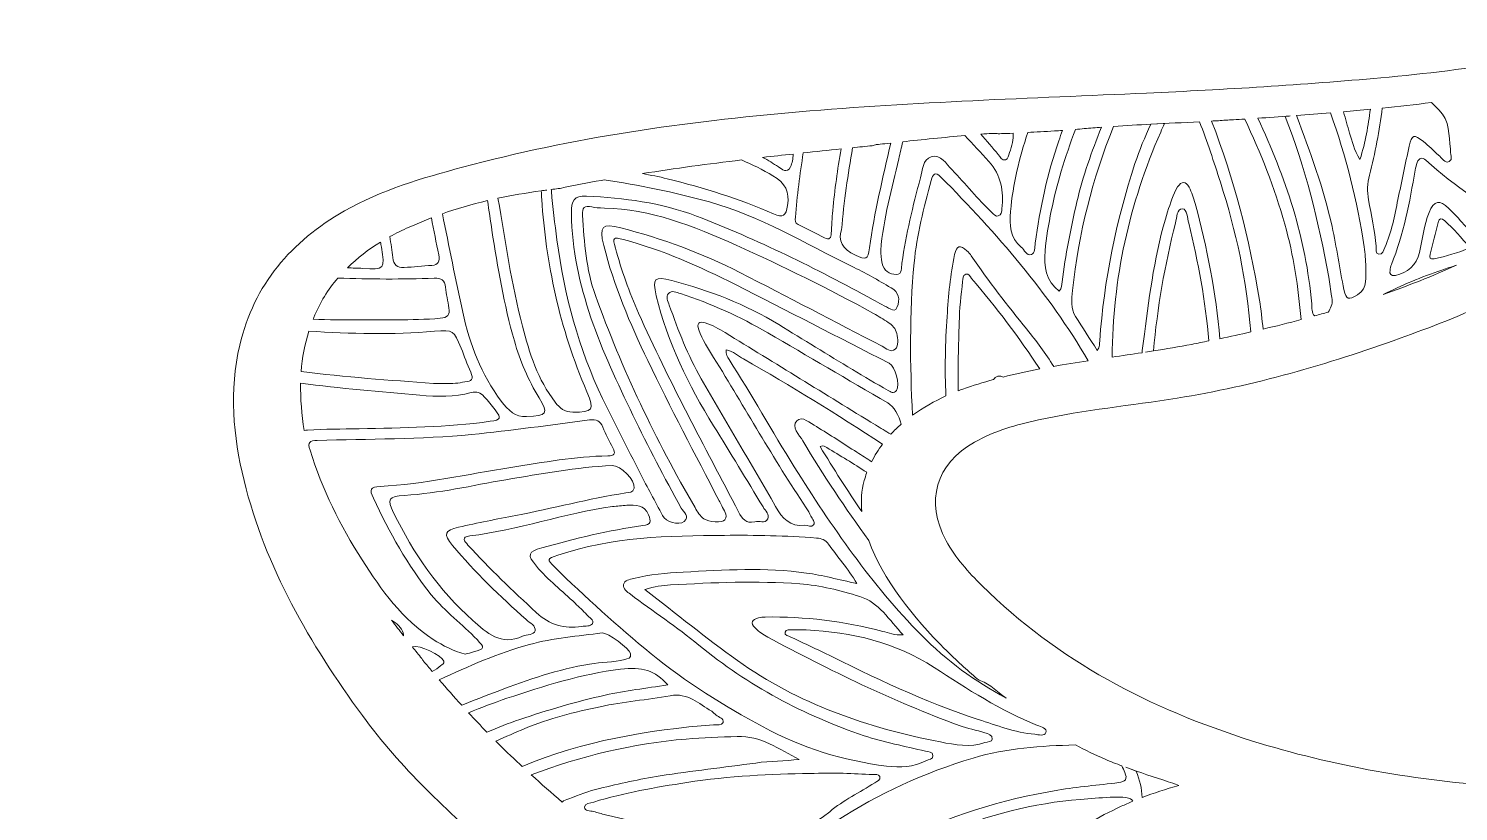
# Model space of a CAD drawing. Extents: x 86 to 1914, y -1775 to -226.
# Drawn here: x 86 to 807, y -621 to -226 of the extents above; entities that cross this region are included whole.
import ezdxf

# ---------------------------------------------------------------- set-up
doc = ezdxf.new("R2010")
doc.units = 0
doc.header["$MEASUREMENT"] = 0
doc.layers.add('Layer 1', color=7, linetype='Continuous')

# ---------------------------------------------------------------- blocks, each defined once
blk = doc.blocks.new('block 3')
at = {"layer": 'Layer 1', "lineweight": 0}
for points, knots in [([(1909.17, -702.32), (1893.53, -708.4), (1878.2, -715.47), (1862.07, -720.2), (1823.68, -731.4), (1784.54, -739.2), (1744.98, -744.84), (1694.01, -752.11), (1642.77, -754.79), (1591.31, -753.43), (1567.38, -752.78), (1543.5, -751.06), (1519.7, -748.57), (1518.95, -748.5), (1518.23, -748.27), (1516.47, -747.89), (1521.31, -745.56), (1525.28, -743.84), (1529.07, -741.79), (1559.4, -725.46), (1587.96, -706.29), (1616.7, -687.4), (1637.98, -673.37), (1658.69, -658.5), (1678.04, -641.89), (1702.57, -620.8), (1726.08, -598.68), (1745.34, -572.43), (1771.85, -536.26), (1794.13, -497.98), (1805.01, -453.96), (1810.58, -431.4), (1812.48, -408.61), (1807.15, -385.71), (1799.99, -355.07), (1781.2, -333.42), (1754.39, -318.07), (1735.77, -307.39), (1715.33, -301.57), (1694.83, -296.02), (1639.25, -281.02), (1582.52, -273.01), (1525.26, -268.1), (1466.95, -263.11), (1408.48, -261.26), (1350.06, -258.65), (1310.62, -256.91), (1271.23, -254.46), (1231.92, -250.93), (1187.04, -246.9), (1142.64, -240.01), (1098.76, -229.77), (1097.38, -229.46), (1095.97, -229.28), (1094.55, -229.02), (1078.62, -226.14), (1069.68, -233.52), (1069.82, -249.66), (1069.91, -262.09), (1074.97, -273.1), (1080.67, -283.74), (1093.27, -307.24), (1112.11, -324.9), (1133.84, -339.73), (1161.19, -358.37), (1191.36, -371.14), (1222.31, -382.25), (1258.9, -395.4), (1296.14, -406.22), (1334.58, -412.44), (1357.87, -416.21), (1381.45, -418.28), (1404.53, -423.39), (1415.7, -425.87), (1426.68, -428.9), (1436.75, -434.56), (1456.38, -445.58), (1461.8, -464.49), (1451.07, -484.35), (1446.41, -492.94), (1439.97, -500.12), (1433.06, -506.94), (1394.64, -544.94), (1348.21, -569.06), (1297.15, -585.1), (1255.81, -598.08), (1213.48, -605.3), (1170.25, -608.18), (1144.02, -609.94), (1117.76, -611.25), (1091.51, -612.79), (1070.66, -614), (1049.77, -614.35), (1028.92, -615.67), (1019.27, -616.27), (1009.63, -616.49), (1000, -616.47), (990.37, -616.49), (980.73, -616.27), (971.08, -615.67), (950.23, -614.35), (929.34, -614), (908.49, -612.79), (882.24, -611.25), (855.98, -609.94), (829.75, -608.18), (786.52, -605.3), (744.19, -598.08), (702.85, -585.1), (651.79, -569.06), (605.36, -544.94), (566.94, -506.94), (560.03, -500.12), (553.59, -492.94), (548.93, -484.35), (538.2, -464.49), (543.62, -445.58), (563.25, -434.56), (573.32, -428.9), (584.3, -425.87), (595.47, -423.39), (618.55, -418.28), (642.13, -416.21), (665.42, -412.44), (703.86, -406.22), (741.1, -395.4), (777.69, -382.25), (808.64, -371.14), (838.81, -358.37), (866.15, -339.73), (887.89, -324.9), (906.73, -307.24), (919.33, -283.74), (925.03, -273.1), (930.09, -262.09), (930.18, -249.66), (930.32, -233.52), (921.38, -226.14), (905.45, -229.02), (904.03, -229.28), (902.62, -229.46), (901.24, -229.77), (857.36, -240.01), (812.96, -246.9), (768.08, -250.93), (728.77, -254.46), (689.38, -256.91), (649.94, -258.65), (591.52, -261.26), (533.05, -263.11), (474.74, -268.1), (417.48, -273.01), (360.75, -281.02), (305.17, -296.02), (284.67, -301.57), (264.23, -307.39), (245.61, -318.07), (218.8, -333.42), (200.01, -355.07), (192.85, -385.71), (187.52, -408.61), (189.42, -431.4), (194.99, -453.96), (205.87, -497.98), (228.15, -536.26), (254.66, -572.43), (273.92, -598.68), (297.43, -620.8), (321.96, -641.89), (341.31, -658.5), (362.02, -673.37), (383.3, -687.4), (412.04, -706.29), (440.6, -725.46), (470.93, -741.79), (474.72, -743.84), (478.69, -745.56), (483.53, -747.89), (481.77, -748.27), (481.05, -748.5), (480.3, -748.57), (456.5, -751.06), (432.62, -752.78), (408.69, -753.43), (357.23, -754.79), (305.99, -752.11), (255.02, -744.84), (215.46, -739.2), (176.32, -731.4), (137.93, -720.2), (121.79, -715.47), (106.47, -708.4), (90.83, -702.32), (87.69, -701.09), (86.4, -701.07), (86.48, -705.08), (86.69, -719.22), (87.8, -733.29), (91.12, -747.05), (99.71, -782.62), (115.58, -814.95), (136.23, -844.92), (168.79, -892.16), (210.55, -928.09), (264.67, -948.87), (273.9, -952.41), (282.4, -953.96), (291.34, -948.92), (292.97, -948.02), (294.91, -947.66), (296.69, -947), (374.62, -918.81), (451.55, -888.04), (528.24, -856.69), (532.23, -855.06), (533.25, -856.2), (534.44, -859.68), (539.3, -873.81), (542.84, -888.26), (545.3, -902.96), (551.58, -940.29), (550.69, -978.12), (552.97, -1015.72), (553.99, -1032.31), (554.86, -1048.99), (554.24, -1065.56), (553.75, -1078.11), (558.83, -1087.41), (565.88, -1096.91), (582.42, -1119.16), (599.1, -1141.37), (614.38, -1164.49), (643.83, -1209.07), (661.58, -1258.64), (673.71, -1310.35), (687.05, -1367.25), (691.77, -1425.16), (693.42, -1483.42), (694.18, -1510.5), (693.29, -1537.61), (694.51, -1564.72), (696.46, -1608.03), (712.64, -1644.19), (746.14, -1672.33), (776.75, -1698), (809.08, -1721.5), (840.23, -1746.5), (867.46, -1768.37), (898.86, -1775.17), (933.26, -1769.89), (950.95, -1767.19), (968.61, -1764.18), (986.51, -1762.87), (991.03, -1762.55), (995.52, -1762.4), (1000, -1762.4), (1004.48, -1762.4), (1008.97, -1762.55), (1013.49, -1762.87), (1031.39, -1764.18), (1049.05, -1767.19), (1066.74, -1769.89), (1101.14, -1775.17), (1132.54, -1768.37), (1159.77, -1746.5), (1190.92, -1721.5), (1223.25, -1698), (1253.86, -1672.33), (1287.36, -1644.19), (1303.53, -1608.03), (1305.49, -1564.72), (1306.71, -1537.61), (1305.82, -1510.5), (1306.58, -1483.42), (1308.23, -1425.16), (1312.95, -1367.25), (1326.29, -1310.35), (1338.42, -1258.64), (1356.17, -1209.07), (1385.62, -1164.49), (1400.9, -1141.37), (1417.58, -1119.16), (1434.12, -1096.91), (1441.17, -1087.41), (1446.25, -1078.11), (1445.76, -1065.56), (1445.14, -1048.99), (1446.01, -1032.31), (1447.03, -1015.72), (1449.31, -978.12), (1448.42, -940.29), (1454.7, -902.96), (1457.16, -888.26), (1460.7, -873.81), (1465.56, -859.68), (1466.75, -856.2), (1467.77, -855.06), (1471.76, -856.69), (1548.45, -888.04), (1625.38, -918.81), (1703.31, -947), (1705.09, -947.66), (1707.03, -948.02), (1708.66, -948.92), (1717.6, -953.96), (1726.1, -952.41), (1735.33, -948.87), (1789.45, -928.09), (1831.21, -892.16), (1863.77, -844.92), (1884.42, -814.95), (1900.29, -782.62), (1908.88, -747.05), (1912.2, -733.29), (1913.31, -719.22), (1913.52, -705.08), (1913.6, -701.07), (1912.31, -701.09), (1909.17, -702.32)], [0, 0, 0, 0, 1, 1, 1, 2, 2, 2, 3, 3, 3, 4, 4, 4, 5, 5, 5, 6, 6, 6, 7, 7, 7, 8, 8, 8, 9, 9, 9, 10, 10, 10, 11, 11, 11, 12, 12, 12, 13, 13, 13, 14, 14, 14, 15, 15, 15, 16, 16, 16, 17, 17, 17, 18, 18, 18, 19, 19, 19, 20, 20, 20, 21, 21, 21, 22, 22, 22, 23, 23, 23, 24, 24, 24, 25, 25, 25, 26, 26, 26, 27, 27, 27, 28, 28, 28, 29, 29, 29, 30, 30, 30, 31, 31, 31, 32, 32, 32, 33, 33, 33, 34, 34, 34, 35, 35, 35, 36, 36, 36, 37, 37, 37, 38, 38, 38, 39, 39, 39, 40, 40, 40, 41, 41, 41, 42, 42, 42, 43, 43, 43, 44, 44, 44, 45, 45, 45, 46, 46, 46, 47, 47, 47, 48, 48, 48, 49, 49, 49, 50, 50, 50, 51, 51, 51, 52, 52, 52, 53, 53, 53, 54, 54, 54, 55, 55, 55, 56, 56, 56, 57, 57, 57, 58, 58, 58, 59, 59, 59, 60, 60, 60, 61, 61, 61, 62, 62, 62, 63, 63, 63, 64, 64, 64, 65, 65, 65, 66, 66, 66, 67, 67, 67, 68, 68, 68, 69, 69, 69, 70, 70, 70, 71, 71, 71, 72, 72, 72, 73, 73, 73, 74, 74, 74, 75, 75, 75, 76, 76, 76, 77, 77, 77, 78, 78, 78, 79, 79, 79, 80, 80, 80, 81, 81, 81, 82, 82, 82, 83, 83, 83, 84, 84, 84, 85, 85, 85, 86, 86, 86, 87, 87, 87, 88, 88, 88, 89, 89, 89, 90, 90, 90, 91, 91, 91, 92, 92, 92, 93, 93, 93, 94, 94, 94, 95, 95, 95, 96, 96, 96, 97, 97, 97, 98, 98, 98, 99, 99, 99, 100, 100, 100, 101, 101, 101, 102, 102, 102, 103, 103, 103, 104, 104, 104, 105, 105, 105, 106, 106, 106, 106]), ([(768.75, -266.21), (777, -265.36), (785.25, -264.43), (793.49, -263.4), (794.74, -264.6), (795.99, -265.81), (797.24, -267.03), (802.93, -272.59), (802.22, -279.95), (803.04, -286.81), (802.93, -289.09), (804.49, -292.14), (802.41, -293.19), (800.34, -294.21), (798.72, -291.25), (797.08, -289.87), (794.46, -287.71), (792.14, -285.21), (789.51, -283.09), (784.71, -279.23), (783.69, -279.48), (782.33, -285.36), (780.25, -294.28), (778.51, -303.29), (776.62, -312.26), (774.92, -320.46), (773.52, -328.75), (770.01, -336.43), (769.37, -337.85), (768.77, -340.06), (767.07, -339.88), (764.95, -339.64), (765.73, -337.29), (765.6, -335.83), (765, -327.95), (763.19, -320.26), (761.81, -312.48), (761.07, -308.26), (761.16, -304.1), (762.24, -300.04), (765.27, -288.91), (767.16, -277.58), (768.75, -266.21)], [0, 0, 0, 0, 1, 1, 1, 2, 2, 2, 3, 3, 3, 4, 4, 4, 5, 5, 5, 6, 6, 6, 7, 7, 7, 8, 8, 8, 9, 9, 9, 10, 10, 10, 11, 11, 11, 12, 12, 12, 13, 13, 13, 14, 14, 14, 14]), ([(652.1, -274.33), (660.26, -273.92), (668.43, -273.54), (676.59, -273.1), (680.51, -283.09), (683.86, -293.32), (687.13, -303.56), (695, -328.26), (700.54, -353.33), (702.41, -379.08), (697.23, -380.26), (692.04, -381.38), (686.86, -382.45), (684.99, -359.41), (680.45, -336.72), (674.4, -314.28), (673.66, -311.5), (672.69, -308.71), (671.39, -306.15), (669.79, -303.04), (667.42, -303), (665.57, -305.95), (663.18, -309.82), (661.91, -314.19), (660.55, -318.48), (654.22, -338.57), (651.52, -359.31), (648.82, -380.11), (648.4, -383.25), (648.02, -386.38), (647.64, -389.52), (642.61, -390.28), (637.57, -391.03), (632.53, -391.77), (632.7, -372.01), (634.85, -352.7), (638.95, -333.79), (643.05, -314.89), (649.09, -296.4), (657.05, -278.32), (657.68, -276.89), (658.32, -275.44), (658.95, -274.01), (658.95, -274.01), (652.1, -274.33), (652.1, -274.33), (649.03, -280.79), (646.33, -287.39), (644.08, -294.21), (634.49, -323.23), (628.49, -353.04), (626.3, -383.57), (626.21, -384.99), (626.53, -386.51), (625.03, -388.34), (621.2, -382.36), (617.54, -376.88), (614.11, -371.26), (611.63, -367.18), (612.05, -362.61), (612.57, -358.08), (615.82, -329.45), (622.47, -301.84), (633.33, -275.42), (639.59, -275), (645.84, -274.66), (652.1, -274.33)], [0, 0, 0, 0, 1, 1, 1, 2, 2, 2, 3, 3, 3, 4, 4, 4, 5, 5, 5, 6, 6, 6, 7, 7, 7, 8, 8, 8, 9, 9, 9, 10, 10, 10, 11, 11, 11, 12, 12, 12, 13, 13, 13, 14, 14, 14, 15, 15, 15, 16, 16, 16, 17, 17, 17, 18, 18, 18, 19, 19, 19, 20, 20, 20, 21, 21, 21, 22, 22, 22, 22]), ([(686.11, -272.56), (688.63, -272.39), (691.15, -272.25), (693.67, -272.1), (695.58, -271.98), (697.48, -271.87), (699.38, -271.74), (707.49, -288.77), (714.38, -306.37), (719.62, -324.77), (724.1, -340.53), (726.31, -356.59), (727.87, -372.8), (721.49, -374.51), (715.07, -376.12), (708.63, -377.63), (708.16, -372.68), (707.62, -367.84), (706.84, -363.03), (701.69, -332.12), (694.02, -301.89), (682.67, -272.76), (683.81, -272.68), (684.97, -272.63), (686.11, -272.56)], [0, 0, 0, 0, 1, 1, 1, 2, 2, 2, 3, 3, 3, 4, 4, 4, 5, 5, 5, 6, 6, 6, 7, 7, 7, 8, 8, 8, 8]), ([(722.36, -270.18), (721.52, -270.25), (720.69, -270.31), (719.85, -270.38), (729.92, -296.33), (736.72, -323.56), (741.74, -351.45), (742.32, -354.62), (742.7, -357.83), (743.19, -361.02), (743.28, -361.65), (743.42, -362.29), (743.48, -362.92), (743.66, -364.94), (742.77, -367.29), (741.39, -369.03), (739.16, -369.69), (736.93, -370.32), (734.69, -370.94), (732.98, -369.65), (733.33, -366.82), (733.16, -364.92), (730.3, -331.76), (719.98, -300.93), (705.98, -271.32), (711.44, -270.96), (716.9, -270.58), (722.36, -270.18)], [0, 0, 0, 0, 1, 1, 1, 2, 2, 2, 3, 3, 3, 4, 4, 4, 5, 5, 5, 6, 6, 6, 7, 7, 7, 8, 8, 8, 9, 9, 9, 9]), ([(742.59, -268.64), (750.48, -290.33), (756.06, -312.9), (759.67, -336.22), (760.2, -339.55), (760.25, -342.96), (760.49, -345.97), (760.05, -351.3), (761.9, -356.81), (756.24, -360.29), (751.71, -363.1), (750.46, -362.92), (749.41, -357.72), (747.23, -347.15), (745.73, -336.43), (743.41, -325.9), (739.16, -306.7), (732.44, -288.29), (725.47, -269.96), (731.19, -269.55), (736.9, -269.11), (742.59, -268.64)], [0, 0, 0, 0, 1, 1, 1, 2, 2, 2, 3, 3, 3, 4, 4, 4, 5, 5, 5, 6, 6, 6, 7, 7, 7, 7]), ([(762.75, -266.81), (761.57, -274.95), (760.41, -283.2), (757.48, -292.1), (754.39, -287.19), (753.52, -282.91), (752.25, -278.79), (751.17, -275.24), (750.3, -271.6), (749.17, -268.06), (753.7, -267.66), (758.22, -267.24), (762.75, -266.81)], [0, 0, 0, 0, 1, 1, 1, 2, 2, 2, 3, 3, 3, 4, 4, 4, 4]), ([(527.03, -283.18), (536.22, -282.2), (548.5, -280.93), (558.27, -280.04), (562.37, -284.34), (566.41, -288.69), (570.4, -293.14), (576.69, -300.12), (577.9, -308.18), (577.02, -316.98), (576.87, -318.36), (576.91, -320.13), (575.2, -320.6), (573.79, -321), (572.9, -319.68), (571.99, -318.83), (564.76, -312.14), (558.72, -304.3), (551.85, -297.31), (548.91, -294.31), (546.21, -289.35), (541.39, -290.76), (536.95, -292.07), (537.02, -297.51), (535.95, -301.42), (532.12, -315.58), (528.7, -329.82), (526.59, -344.36), (526.28, -346.46), (526.99, -350.14), (523.66, -350.1), (520.41, -350.07), (517.42, -348.16), (516.66, -344.47), (516.17, -342.13), (516.11, -339.7), (515.93, -337.97), (517.27, -321.76), (521.46, -306.84), (525.03, -291.81), (525.72, -288.95), (526.39, -286.06), (527.03, -283.18)], [0, 0, 0, 0, 1, 1, 1, 2, 2, 2, 3, 3, 3, 4, 4, 4, 5, 5, 5, 6, 6, 6, 7, 7, 7, 8, 8, 8, 9, 9, 9, 10, 10, 10, 11, 11, 11, 12, 12, 12, 13, 13, 13, 14, 14, 14, 14]), ([(574.35, -279.07), (574.75, -279.17), (577.8, -279.1), (582.76, -278.87), (582.82, -281.95), (582.22, -285.18), (580.82, -288.62), (580.3, -289.93), (580.35, -291.9), (578.83, -292.28), (577, -292.75), (576.13, -290.83), (575.17, -289.64), (572.32, -286.12), (569.36, -282.69), (566.32, -279.36), (570.69, -279.03), (573.73, -278.88), (574.35, -279.07)], [0, 0, 0, 0, 1, 1, 1, 2, 2, 2, 3, 3, 3, 4, 4, 4, 5, 5, 5, 6, 6, 6, 6]), ([(603.58, -277.76), (604.9, -277.67), (606.23, -277.56), (607.53, -277.47), (606.91, -279.17), (606.28, -280.9), (605.68, -282.64), (599.97, -299.48), (596.07, -316.72), (593.79, -334.35), (593.53, -336.36), (593.7, -339.35), (591.88, -339.97), (589.51, -340.78), (588.4, -337.68), (586.75, -336.31), (580.97, -331.46), (580.79, -325.19), (581.39, -318.27), (582.55, -304.47), (585.77, -291.32), (590.11, -278.5), (594.06, -278.3), (598.59, -278.05), (603.58, -277.76)], [0, 0, 0, 0, 1, 1, 1, 2, 2, 2, 3, 3, 3, 4, 4, 4, 5, 5, 5, 6, 6, 6, 7, 7, 7, 8, 8, 8, 8]), ([(618.52, -276.56), (621.42, -276.31), (624.3, -276.09), (627.2, -275.87), (622.24, -288.08), (617.88, -300.51), (614.8, -313.46), (611.61, -326.81), (609.13, -340.24), (607.31, -353.82), (607.11, -355.38), (607.37, -357.08), (605.94, -358.52), (598.99, -353.31), (598.07, -346.01), (598.79, -338.23), (600.08, -324.54), (603.05, -311.18), (606.95, -298.03), (609.05, -290.91), (611.47, -283.89), (614.04, -276.94), (615.54, -276.82), (617.03, -276.71), (618.52, -276.56)], [0, 0, 0, 0, 1, 1, 1, 2, 2, 2, 3, 3, 3, 4, 4, 4, 5, 5, 5, 6, 6, 6, 7, 7, 7, 8, 8, 8, 8]), ([(472.94, -321.22), (473.69, -310.34), (475.26, -299.57), (476.84, -288.78), (483.19, -288.11), (489.55, -287.44), (495.9, -286.79), (494.21, -297.09), (492.71, -307.42), (491.71, -317.83), (491.33, -321.67), (491.26, -325.55), (491.02, -329.4), (490.89, -331.59), (490.04, -332.88), (487.65, -331.68), (483.19, -329.45), (478.74, -327.15), (474.27, -324.94), (472.56, -324.1), (472.74, -322.67), (472.94, -321.22)], [0, 0, 0, 0, 1, 1, 1, 2, 2, 2, 3, 3, 3, 4, 4, 4, 5, 5, 5, 6, 6, 6, 7, 7, 7, 7]), ([(501.7, -286.19), (505.04, -285.85), (508.35, -285.5), (511.69, -285.16), (513.27, -284.8), (513.76, -284.61), (513.76, -284.61), (513.76, -284.61), (516.55, -284.31), (520.95, -283.83), (516.97, -301.37), (512.67, -318.85), (510.24, -336.7), (509.42, -342.78), (508.55, -342.78), (503.24, -340.35), (496.53, -337.32), (494.12, -332.81), (496.17, -327.51), (497.37, -313.24), (499.43, -299.59), (501.7, -286.19)], [0, 0, 0, 0, 1, 1, 1, 2, 2, 2, 3, 3, 3, 4, 4, 4, 5, 5, 5, 6, 6, 6, 7, 7, 7, 7]), ([(445.75, -292.36), (451.13, -294.64), (456.43, -297.27), (461.57, -300.32), (467.81, -304.01), (470.08, -308.46), (468.97, -315.35), (468.16, -320.44), (466.62, -321.6), (461.94, -319.55), (444.62, -311.92), (426.62, -306.35), (408.32, -301.86), (404.15, -300.82), (399.96, -299.97), (395.76, -299.23), (412.38, -296.62), (429.05, -294.37), (445.75, -292.36)], [0, 0, 0, 0, 1, 1, 1, 2, 2, 2, 3, 3, 3, 4, 4, 4, 5, 5, 5, 6, 6, 6, 6]), ([(471.71, -289.36), (471.76, -291.68), (471.37, -293.95), (470.4, -295.84), (468.57, -299.41), (466.18, -297.12), (464.4, -295.89), (461.81, -294.1), (459.14, -292.52), (456.41, -291.07), (461.5, -290.49), (466.6, -289.93), (471.71, -289.36)], [0, 0, 0, 0, 1, 1, 1, 2, 2, 2, 3, 3, 3, 4, 4, 4, 4]), ([(829.87, -333.62), (827.06, -334.18), (824.27, -334.75), (821.46, -335.31), (819.47, -335.64), (818.52, -334.18), (817.44, -333.01), (812.4, -327.58), (807.45, -322.05), (802.28, -316.76), (797.76, -312.16), (794.79, -312.84), (792.32, -318.88), (789.71, -325.35), (788.99, -332.3), (787.45, -339.04), (786.03, -345.24), (781.5, -349.49), (775.34, -350.52), (773.09, -350.88), (772.33, -350.01), (772.65, -347.93), (772.8, -346.97), (772.96, -345.99), (773.3, -345.12), (779.51, -329.78), (782.52, -313.64), (785.31, -297.43), (785.53, -296.18), (785.91, -294.93), (786.32, -293.72), (787.18, -291.18), (788.81, -290.85), (790.69, -292.54), (805.36, -305.7), (822.04, -316.22), (837.49, -328.35), (837.76, -328.56), (838, -328.76), (838.21, -328.96), (835.44, -330.56), (832.67, -332.12), (829.87, -333.62)], [0, 0, 0, 0, 1, 1, 1, 2, 2, 2, 3, 3, 3, 4, 4, 4, 5, 5, 5, 6, 6, 6, 7, 7, 7, 8, 8, 8, 9, 9, 9, 10, 10, 10, 11, 11, 11, 12, 12, 12, 13, 13, 13, 14, 14, 14, 14]), ([(353.35, -306.81), (353.66, -306.77), (353.95, -306.73), (354.26, -306.7), (361.18, -305.17), (368.11, -303.91), (375.05, -302.65), (375.56, -302.56), (376.07, -302.49), (376.58, -302.4), (393.64, -304.99), (411.7, -308.53), (429.59, -313.53), (455.23, -320.68), (477.64, -334.44), (501.21, -345.9), (508.01, -349.2), (514.61, -352.95), (521.14, -356.78), (525.12, -359.12), (525.85, -362.6), (524.09, -366.71), (523.33, -368.53), (522.22, -368.18), (521.03, -367.56), (518.02, -366.04), (515.01, -364.46), (512.05, -362.83), (483.21, -347), (453.76, -332.46), (423.01, -320.64), (405.15, -313.79), (386.47, -311.57), (367.6, -310.56), (361.4, -310.22), (359.93, -312.86), (360.02, -319.28), (360.55, -356.25), (375.45, -388.74), (391.04, -421.07), (398.7, -436.9), (406.84, -452.45), (415.34, -467.83), (416.41, -469.77), (420.02, -472.13), (416.84, -474.56), (413.87, -476.86), (407.71, -474.86), (405.93, -471.57), (402.1, -464.48), (398.33, -457.35), (394.67, -450.17), (388.29, -437.68), (381.78, -425.26), (375.7, -412.62), (363.56, -387.29), (356.45, -360.44), (352.73, -332.66), (351.64, -324.52), (350.61, -316.34), (349.92, -308.17), (349.9, -307.84), (349.89, -307.55), (349.85, -307.24), (351.03, -307.1), (352.17, -306.95), (353.35, -306.81)], [0, 0, 0, 0, 1, 1, 1, 2, 2, 2, 3, 3, 3, 4, 4, 4, 5, 5, 5, 6, 6, 6, 7, 7, 7, 8, 8, 8, 9, 9, 9, 10, 10, 10, 11, 11, 11, 12, 12, 12, 13, 13, 13, 14, 14, 14, 15, 15, 15, 16, 16, 16, 17, 17, 17, 18, 18, 18, 19, 19, 19, 20, 20, 20, 21, 21, 21, 22, 22, 22, 22]), ([(603.14, -396.41), (598.96, -390.01), (594.44, -383.76), (589.54, -377.66), (579.86, -365.61), (570.09, -353.59), (561.59, -340.62), (560.97, -339.7), (560.17, -338.86), (559.34, -338.1), (556, -335), (554.1, -335.49), (553.14, -340.02), (550.98, -350.3), (550.07, -360.75), (549.37, -371.19), (548.48, -384.61), (548.11, -397.97), (548.82, -411.28), (543.02, -413.96), (537.27, -417.19), (531.94, -421.03), (530.67, -395.45), (530.36, -369.83), (532.76, -344.28), (534.08, -330.18), (537.67, -316.38), (541.42, -302.67), (542.26, -299.63), (543.17, -297.8), (546.28, -300.97), (574.35, -329.43), (600.51, -359.28), (620.48, -393.56), (614.67, -394.45), (608.89, -395.4), (603.14, -396.41)], [0, 0, 0, 0, 1, 1, 1, 2, 2, 2, 3, 3, 3, 4, 4, 4, 5, 5, 5, 6, 6, 6, 7, 7, 7, 8, 8, 8, 9, 9, 9, 10, 10, 10, 11, 11, 11, 12, 12, 12, 12]), ([(344.81, -307.91), (344.81, -307.91), (344.81, -307.89), (344.81, -307.89), (345.75, -307.77), (346.71, -307.64), (347.66, -307.53), (346.69, -307.66), (345.75, -307.79), (344.81, -307.91), (344.86, -309.24), (344.94, -310.65), (345.05, -312.23), (347.08, -343.65), (353.98, -377.25), (367.82, -409.28), (371.81, -418.53), (370.83, -419.58), (360.69, -419.46), (356.69, -419.4), (354.07, -417.48), (351.81, -414.51), (343.09, -403.1), (338.81, -389.79), (335.31, -376.16), (329.85, -354.93), (326.66, -333.26), (323, -311.68), (329.83, -310.23), (337.1, -308.98), (344.81, -307.91)], [0, 0, 0, 0, 1, 1, 1, 2, 2, 2, 3, 3, 3, 4, 4, 4, 5, 5, 5, 6, 6, 6, 7, 7, 7, 8, 8, 8, 9, 9, 9, 10, 10, 10, 10]), ([(317.72, -312.86), (318.46, -317.81), (319.17, -322.78), (319.93, -327.73), (322.82, -346.51), (325.99, -365.26), (331.27, -383.57), (334.17, -393.71), (338.23, -403.28), (343.7, -412.31), (348.56, -420.34), (347.8, -421.38), (337.38, -421.61), (331.83, -422.34), (328.11, -418.51), (324.67, -413.93), (314.58, -400.51), (308.71, -385.35), (305.21, -369.07), (301.64, -352.55), (298.36, -335.98), (294.97, -319.44), (301.95, -316.98), (309.53, -314.78), (317.72, -312.86)], [0, 0, 0, 0, 1, 1, 1, 2, 2, 2, 3, 3, 3, 4, 4, 4, 5, 5, 5, 6, 6, 6, 7, 7, 7, 8, 8, 8, 8]), ([(523.17, -387.76), (521.08, -389.76), (518.63, -387.25), (516.66, -386.24), (492.72, -373.93), (468.95, -361.35), (444.98, -349.12), (425.86, -339.35), (405.75, -331.99), (384.93, -326.59), (375.4, -324.1), (373.86, -325.7), (376.29, -335.42), (381.38, -355.67), (389.52, -374.76), (398.5, -393.53), (409.9, -417.37), (422.34, -440.69), (434.5, -464.13), (434.96, -464.98), (435.54, -465.8), (435.81, -466.72), (436.52, -469.04), (439.18, -471.08), (437.41, -473.76), (436.3, -475.43), (429.03, -474.94), (426.82, -473.27), (424.84, -471.78), (423.54, -469.72), (422.32, -467.63), (402.47, -433.42), (385.48, -397.83), (372.08, -360.62), (367.42, -347.73), (366.53, -333.86), (365.57, -320.17), (365.3, -316.33), (366.71, -315.26), (370.3, -316.05), (372.01, -316.43), (373.82, -316.42), (376.68, -316.69), (399.69, -317), (421.58, -325.63), (443.08, -335.33), (466.58, -345.92), (489.7, -357.32), (512.29, -369.74), (514.83, -371.14), (517.31, -372.66), (519.72, -374.24), (521.81, -375.6), (523.47, -377.39), (523.96, -379.89), (524.49, -382.6), (525.2, -385.84), (523.17, -387.76)], [0, 0, 0, 0, 1, 1, 1, 2, 2, 2, 3, 3, 3, 4, 4, 4, 5, 5, 5, 6, 6, 6, 7, 7, 7, 8, 8, 8, 9, 9, 9, 10, 10, 10, 11, 11, 11, 12, 12, 12, 13, 13, 13, 14, 14, 14, 15, 15, 15, 16, 16, 16, 17, 17, 17, 18, 18, 18, 19, 19, 19, 19]), ([(672.68, -385.3), (666.29, -386.53), (659.84, -387.62), (653.33, -388.63), (653.33, -388.63), (653.33, -388.65), (653.33, -388.65), (652.01, -388.85), (650.68, -389.05), (649.36, -389.25), (650.68, -389.05), (652.01, -388.85), (653.33, -388.63), (655.42, -366.91), (659.04, -345.43), (664.5, -324.14), (665.19, -321.51), (665.1, -316.92), (667.94, -316.98), (670.54, -317.01), (670.5, -321.6), (671.17, -324.3), (676.03, -343.83), (679.6, -363.56), (681.33, -383.56), (678.44, -384.14), (675.56, -384.73), (672.68, -385.3)], [0, 0, 0, 0, 1, 1, 1, 2, 2, 2, 3, 3, 3, 4, 4, 4, 5, 5, 5, 6, 6, 6, 7, 7, 7, 8, 8, 8, 9, 9, 9, 9]), ([(278.18, -326.21), (278.74, -325.95), (279.32, -325.77), (279.9, -325.57), (282.93, -324.16), (286.1, -322.8), (289.42, -321.51), (290.65, -327.77), (291.88, -334), (293.15, -340.26), (293.81, -343.56), (292.95, -345.21), (289.65, -345.48), (284.99, -345.88), (280.33, -346.26), (275.67, -346.57), (272.19, -346.79), (270.38, -345.19), (269.95, -341.58), (269.51, -338.05), (269.04, -334.53), (268.51, -331.01), (271.63, -329.29), (274.86, -327.69), (278.18, -326.21)], [0, 0, 0, 0, 1, 1, 1, 2, 2, 2, 3, 3, 3, 4, 4, 4, 5, 5, 5, 6, 6, 6, 7, 7, 7, 8, 8, 8, 8]), ([(794.92, -342.18), (792.43, -342.74), (792.51, -341.44), (792.9, -339.82), (794.19, -334.51), (795.52, -329.2), (796.84, -323.89), (797.4, -321.64), (798.45, -321.4), (800.18, -322.98), (804.69, -327.08), (808.64, -331.68), (812.87, -336.51), (806.79, -339.41), (800.86, -340.82), (794.92, -342.18)], [0, 0, 0, 0, 1, 1, 1, 2, 2, 2, 3, 3, 3, 4, 4, 4, 5, 5, 5, 5]), ([(402.79, -360.77), (408.47, -384.39), (418.98, -405.88), (431.71, -426.4), (440.13, -439.96), (448.37, -453.62), (456.61, -467.29), (457.73, -469.14), (460.03, -471.13), (458.95, -473.31), (457.66, -475.92), (454.54, -474.1), (452.4, -474.7), (447.94, -475.79), (446.13, -473.31), (444.28, -469.75), (426.98, -436.61), (409.16, -403.74), (393.85, -369.58), (389.1, -358.97), (385.31, -348), (382.18, -336.81), (380.67, -331.37), (380.94, -331.12), (386.28, -332.53), (406.04, -337.72), (424.55, -346.06), (442.68, -355.22), (468.57, -368.31), (494.36, -381.62), (520.17, -394.83), (523.22, -396.41), (525.76, -405.78), (523.87, -408.5), (522.53, -410.44), (520.86, -409.23), (519.59, -408.52), (513.56, -405.11), (507.59, -401.6), (501.66, -398.01), (489.24, -390.5), (476.9, -382.9), (464.51, -375.36), (447.7, -365.13), (429.59, -358.06), (410.61, -353.17), (401.8, -350.88), (400.69, -351.99), (402.79, -360.77)], [0, 0, 0, 0, 1, 1, 1, 2, 2, 2, 3, 3, 3, 4, 4, 4, 5, 5, 5, 6, 6, 6, 7, 7, 7, 8, 8, 8, 9, 9, 9, 10, 10, 10, 11, 11, 11, 12, 12, 12, 13, 13, 13, 14, 14, 14, 15, 15, 15, 16, 16, 16, 16]), ([(263.78, -333.73), (263.93, -334.6), (264.09, -335.47), (264.25, -336.32), (266.17, -347.38), (265.83, -347.67), (254.73, -347.06), (252.3, -346.79), (249.6, -346.91), (247.12, -346.71), (252.09, -341.8), (257.67, -337.47), (263.78, -333.73)], [0, 0, 0, 0, 1, 1, 1, 2, 2, 2, 3, 3, 3, 4, 4, 4, 4]), ([(769.17, -360.18), (778.58, -355.51), (788.41, -351.35), (798.71, -347.84), (801.15, -347), (803.62, -346.21), (806.07, -345.44), (794.01, -350.92), (781.68, -355.8), (769.17, -360.18)], [0, 0, 0, 0, 1, 1, 1, 2, 2, 2, 3, 3, 3, 3]), ([(230.11, -371.81), (233.25, -364.25), (237.38, -357.66), (242.26, -351.88), (258.45, -352.52), (274.66, -352.53), (290.89, -351.94), (294.55, -351.81), (296.15, -352.93), (296.54, -356.49), (296.94, -360), (297.7, -363.48), (298.27, -366.98), (298.81, -370.37), (297.54, -371.88), (293.9, -372.17), (279.25, -373.4), (264.56, -372.75), (253.48, -372.97), (245.36, -373.02), (237.49, -372.91), (229.78, -372.64), (229.89, -372.37), (230, -372.08), (230.11, -371.81)], [0, 0, 0, 0, 1, 1, 1, 2, 2, 2, 3, 3, 3, 4, 4, 4, 5, 5, 5, 6, 6, 6, 7, 7, 7, 8, 8, 8, 8]), ([(577.58, -401.81), (576.85, -401.34), (576.02, -401.14), (575, -401.4), (573.92, -401.67), (573.24, -402.27), (572.83, -403.07), (567.59, -404.48), (562.38, -406.06), (557.27, -407.85), (556.49, -408.12), (555.71, -408.43), (554.93, -408.72), (554.73, -397.28), (555.2, -385.82), (555.46, -374.35), (555.6, -367.44), (556.47, -360.53), (557.16, -353.64), (557.29, -352.32), (557.16, -350.41), (558.79, -349.92), (560.26, -349.47), (560.93, -351.12), (561.71, -352.04), (574.19, -366.75), (585.81, -381.89), (596.07, -397.73), (589.85, -398.93), (583.67, -400.27), (577.58, -401.81)], [0, 0, 0, 0, 1, 1, 1, 2, 2, 2, 3, 3, 3, 4, 4, 4, 5, 5, 5, 6, 6, 6, 7, 7, 7, 8, 8, 8, 9, 9, 9, 10, 10, 10, 10]), ([(424.17, -377.95), (425.89, -383.05), (428.88, -387.47), (431.71, -391.97), (447.45, -417.1), (461.76, -443.1), (478.36, -467.68), (479.25, -469.03), (480.03, -470.46), (480.7, -471.91), (481.34, -473.32), (483.04, -474.79), (482.1, -476.26), (481.12, -477.84), (479.13, -476.5), (477.67, -476.53), (470.22, -477.24), (466.36, -473.11), (462.93, -467.07), (450.66, -445.49), (437.79, -424.28), (425.48, -402.74), (418.73, -390.97), (413.85, -378.3), (409.34, -365.53), (408.67, -363.63), (407.34, -361.33), (409.01, -359.6), (410.68, -357.9), (413, -359.13), (414.94, -359.75), (430.37, -364.63), (444.98, -371.34), (458.96, -379.48), (479.16, -391.23), (499.31, -403.07), (519.47, -414.87), (522.44, -416.61), (525.16, -421.21), (526.28, -425.53), (524.44, -427.14), (522.68, -428.83), (521.01, -430.62), (518.42, -429.07), (515.82, -427.52), (513.25, -425.95), (487.97, -410.43), (462.73, -394.87), (437.46, -379.37), (434.31, -377.45), (431.1, -375.51), (427.51, -374.49), (424.37, -373.6), (423.08, -374.76), (424.17, -377.95)], [0, 0, 0, 0, 1, 1, 1, 2, 2, 2, 3, 3, 3, 4, 4, 4, 5, 5, 5, 6, 6, 6, 7, 7, 7, 8, 8, 8, 9, 9, 9, 10, 10, 10, 11, 11, 11, 12, 12, 12, 13, 13, 13, 14, 14, 14, 15, 15, 15, 16, 16, 16, 17, 17, 17, 18, 18, 18, 18]), ([(227.66, -378.59), (248.77, -380.07), (269.87, -380.46), (291.01, -378.71), (300.66, -377.94), (300.7, -378.12), (304.43, -387.24), (306.08, -391.26), (307.4, -395.43), (309.25, -399.37), (310.89, -402.79), (309.69, -403.97), (306.35, -404.26), (304.76, -404.39), (303.18, -404.9), (301.58, -404.93), (297.89, -405.04), (294.19, -404.97), (290.49, -404.97), (268.22, -403.36), (245.94, -401.87), (223.8, -398.97), (224.33, -392.11), (225.54, -385.31), (227.66, -378.59)], [0, 0, 0, 0, 1, 1, 1, 2, 2, 2, 3, 3, 3, 4, 4, 4, 5, 5, 5, 6, 6, 6, 7, 7, 7, 8, 8, 8, 8]), ([(548.3, -538.89), (548.73, -539.25), (549.17, -539.65), (549.53, -540.12), (555.02, -545.52), (560.46, -550.42), (565.48, -554.64), (567.75, -555.31), (569.98, -556.51), (572.3, -558.32), (574.55, -560.08), (576.82, -561.84), (579.08, -563.58), (563.54, -555.31), (549.24, -544.85), (536.31, -531.78), (511.18, -506.3), (491.24, -477.2), (472.36, -447.07), (461.14, -429.17), (450.93, -410.68), (439.49, -392.93), (438.67, -391.66), (437.61, -390.32), (438.04, -388.03), (441.65, -388.74), (443.99, -391.12), (446.76, -392.68), (470.6, -406.17), (493.87, -420.67), (516.84, -435.59), (514.75, -438.33), (512.89, -441.29), (511.29, -444.46), (508.84, -442.85), (506.38, -441.27), (503.91, -439.69), (497.11, -435.38), (490.4, -430.88), (483.48, -426.78), (480.43, -424.97), (476.26, -421.12), (473.63, -423.83), (470.64, -426.87), (474.85, -430.88), (476.71, -434.02), (486.98, -451.28), (498.18, -467.92), (509.89, -484.22), (509.88, -484.22), (509.88, -484.22), (509.88, -484.22), (516.87, -503.68), (532.63, -523.28), (548.3, -538.89)], [0, 0, 0, 0, 1, 1, 1, 2, 2, 2, 3, 3, 3, 4, 4, 4, 5, 5, 5, 6, 6, 6, 7, 7, 7, 8, 8, 8, 9, 9, 9, 10, 10, 10, 11, 11, 11, 12, 12, 12, 13, 13, 13, 14, 14, 14, 15, 15, 15, 16, 16, 16, 17, 17, 17, 18, 18, 18, 18]), ([(225.31, -428.65), (224.07, -420.69), (223.38, -412.75), (223.53, -404.86), (243.47, -407.56), (263.56, -409.21), (283.62, -410.95), (292.3, -411.71), (301, -412), (309.54, -409.65), (312.17, -408.94), (314.33, -409.65), (316.05, -411.68), (317.94, -413.87), (319.9, -416.03), (321.62, -418.35), (324.83, -422.63), (324.57, -423.3), (319.1, -424.08), (297.18, -427.22), (275.09, -427.38), (253.01, -427.83), (244.33, -428.01), (235.6, -428.03), (226.92, -428.52), (226.32, -428.56), (225.8, -428.61), (225.31, -428.65)], [0, 0, 0, 0, 1, 1, 1, 2, 2, 2, 3, 3, 3, 4, 4, 4, 5, 5, 5, 6, 6, 6, 7, 7, 7, 8, 8, 8, 9, 9, 9, 9]), ([(254.52, -494.01), (243.38, -476.73), (234.5, -458.37), (228.26, -438.71), (226.94, -434.52), (228.12, -433.89), (231.92, -433.76), (257.85, -432.91), (283.85, -433.31), (309.71, -430.72), (329.58, -428.7), (349.38, -426.02), (369.18, -423.41), (372.66, -422.96), (374.53, -423.77), (375.83, -427.03), (377.26, -430.61), (379.1, -434.03), (380.91, -437.46), (382.45, -440.38), (381.67, -441.52), (378.42, -441.56), (361.91, -441.68), (345.75, -444.84), (329.51, -447.36), (307.55, -450.75), (285.83, -455.72), (263.55, -456.97), (258.74, -457.24), (258.09, -458.37), (260.17, -462.83), (268.2, -480.09), (277.38, -496.59), (289.4, -511.54), (296.27, -520.08), (305.03, -526.36), (312.45, -534.12), (316.47, -538.32), (316.36, -538.6), (310.69, -540.34), (309.33, -540.75), (307.93, -541.12), (306.43, -541.52), (300.64, -539.87), (295.29, -537.25), (290.31, -534.03), (274.75, -523.96), (264.29, -509.22), (254.52, -494.01)], [0, 0, 0, 0, 1, 1, 1, 2, 2, 2, 3, 3, 3, 4, 4, 4, 5, 5, 5, 6, 6, 6, 7, 7, 7, 8, 8, 8, 9, 9, 9, 10, 10, 10, 11, 11, 11, 12, 12, 12, 13, 13, 13, 14, 14, 14, 15, 15, 15, 16, 16, 16, 16]), ([(506.43, -469.64), (499.09, -458.98), (492.14, -447.99), (485.36, -436.81), (487.18, -436.05), (487.9, -436.88), (488.68, -437.35), (495.5, -441.38), (502.24, -445.51), (508.88, -449.79), (508.82, -449.95), (508.75, -450.08), (508.7, -450.22), (508.43, -451.46), (508.04, -452.71), (507.5, -454.01), (506.16, -459.07), (505.87, -464.31), (506.43, -469.64)], [0, 0, 0, 0, 1, 1, 1, 2, 2, 2, 3, 3, 3, 4, 4, 4, 5, 5, 5, 6, 6, 6, 6]), ([(300.12, -486.65), (311.3, -500.25), (324.1, -512.27), (337.14, -524.04), (339.01, -525.72), (342.25, -527.17), (341.69, -529.71), (341.18, -531.94), (337.54, -531.4), (335.44, -532.41), (324.54, -537.64), (317.23, -530.58), (310.25, -524.44), (293.08, -509.33), (280.53, -490.66), (270.38, -470.3), (266.84, -463.21), (267.86, -461.99), (275.91, -461.47), (293.14, -460.34), (309.98, -456.48), (326.95, -453.56), (344.74, -450.51), (362.49, -447.31), (380.56, -446.38), (384.84, -446.18), (392.35, -453.85), (391.62, -457.84), (391.21, -460.12), (388.96, -459.92), (387.36, -460.18), (368.74, -463.13), (350.5, -467.98), (332.01, -471.55), (322.36, -473.4), (312.72, -475.28), (303.14, -477.46), (295.98, -479.09), (295.4, -480.92), (300.12, -486.65)], [0, 0, 0, 0, 1, 1, 1, 2, 2, 2, 3, 3, 3, 4, 4, 4, 5, 5, 5, 6, 6, 6, 7, 7, 7, 8, 8, 8, 9, 9, 9, 10, 10, 10, 11, 11, 11, 12, 12, 12, 13, 13, 13, 13]), ([(307.88, -486.49), (306.14, -484.53), (304.2, -482.41), (308.84, -481.86), (333.22, -479.02), (356.41, -470.35), (380.73, -467.1), (383.12, -466.78), (385.53, -466.62), (387.94, -466.38), (392.33, -466.43), (396.72, -465.98), (398.91, -471.31), (400.29, -474.63), (400.15, -476.13), (396.08, -476.68), (378.81, -479), (361.93, -483.17), (345.15, -487.87), (338.12, -489.82), (337.59, -491.35), (342.38, -497.11), (348.18, -504.07), (355.38, -509.6), (361.91, -515.82), (363.88, -517.71), (365.93, -519.56), (367.75, -521.61), (368.96, -522.97), (371.61, -524.18), (370.57, -526.12), (369.79, -527.61), (367.09, -527.17), (365.21, -527.46), (356.4, -528.82), (349, -526.79), (342.23, -520.45), (330.45, -509.44), (318.65, -498.49), (307.88, -486.49)], [0, 0, 0, 0, 1, 1, 1, 2, 2, 2, 3, 3, 3, 4, 4, 4, 5, 5, 5, 6, 6, 6, 7, 7, 7, 8, 8, 8, 9, 9, 9, 10, 10, 10, 11, 11, 11, 12, 12, 12, 13, 13, 13, 13]), ([(351.41, -497.4), (347.49, -493.56), (347.73, -493.47), (353.11, -491.64), (380.44, -482.35), (408.78, -481.77), (437.19, -481.59), (452.67, -481.48), (468.12, -481.68), (483.57, -482.93), (486.18, -483.15), (488.03, -483.88), (489.62, -486.07), (494.14, -492.29), (499.2, -498.13), (503.95, -505.91), (494.52, -503.89), (486.6, -501.68), (478.51, -500.58), (457.8, -497.73), (437.01, -498.93), (416.26, -500.12), (407.91, -500.59), (399.53, -501.23), (391.37, -503.39), (389.39, -503.91), (386.73, -504.07), (386.29, -506.4), (385.88, -508.63), (388.11, -510.06), (389.74, -511.27), (401.2, -519.87), (413.15, -527.81), (424.24, -536.91), (449.14, -557.33), (477.06, -572.3), (507.52, -582.58), (517.6, -585.99), (528.12, -587.79), (538.41, -590.4), (539.87, -590.78), (542.17, -590.61), (542.26, -592.54), (542.37, -594.4), (540.05, -594.59), (538.69, -595.27), (532.41, -598.39), (525.8, -598.79), (518.89, -597.92), (496.93, -595.13), (476.24, -588.75), (456.64, -578.19), (436.75, -567.46), (417.7, -555.62), (400.2, -541.28), (383.27, -527.39), (366.98, -512.78), (351.41, -497.4)], [0, 0, 0, 0, 1, 1, 1, 2, 2, 2, 3, 3, 3, 4, 4, 4, 5, 5, 5, 6, 6, 6, 7, 7, 7, 8, 8, 8, 9, 9, 9, 10, 10, 10, 11, 11, 11, 12, 12, 12, 13, 13, 13, 14, 14, 14, 15, 15, 15, 16, 16, 16, 17, 17, 17, 18, 18, 18, 19, 19, 19, 19]), ([(443.66, -544.63), (427.98, -533.47), (413.06, -521.21), (397.06, -508.9), (401.89, -507.25), (405.91, -506.83), (409.88, -506.59), (431.6, -505.4), (453.34, -504.4), (475.1, -506.05), (485.45, -506.83), (495.48, -509.31), (505.31, -512.4), (515.08, -515.46), (520.08, -524.16), (527.26, -531.78), (522.91, -532.01), (519.94, -530.76), (516.91, -529.97), (497.47, -524.82), (477.71, -522.46), (457.62, -522.75), (456.5, -522.77), (455.34, -522.82), (454.29, -523.15), (451.26, -524.11), (449.64, -525.45), (452.76, -528.42), (454.67, -530.22), (456.73, -531.69), (459.02, -532.9), (490.28, -549.64), (522.08, -565.21), (555.44, -577.4), (559.66, -578.94), (564.14, -579.74), (568.44, -581.08), (570.07, -581.59), (572.34, -582.26), (572.16, -584.31), (572.03, -585.74), (569.8, -585.59), (568.46, -586.05), (560.93, -588.57), (553.48, -587.19), (546.01, -585.74), (509.26, -578.59), (474.39, -566.55), (443.66, -544.63)], [0, 0, 0, 0, 1, 1, 1, 2, 2, 2, 3, 3, 3, 4, 4, 4, 5, 5, 5, 6, 6, 6, 7, 7, 7, 8, 8, 8, 9, 9, 9, 10, 10, 10, 11, 11, 11, 12, 12, 12, 13, 13, 13, 14, 14, 14, 15, 15, 15, 16, 16, 16, 16]), ([(275.38, -532.23), (273.35, -529.62), (271.34, -527.01), (269.4, -524.36), (272.08, -525.9), (274.32, -528.19), (275.2, -530.75), (275.42, -531.34), (275.46, -531.82), (275.38, -532.23)], [0, 0, 0, 0, 1, 1, 1, 2, 2, 2, 3, 3, 3, 3]), ([(293.39, -554.41), (308.15, -547.55), (323.03, -540.95), (338.83, -536.62), (350.88, -533.3), (363.25, -532.38), (375.52, -530.75), (378.19, -530.4), (389.36, -538.67), (389.85, -541.21), (390.3, -543.6), (388.31, -543.76), (386.86, -544.14), (381.09, -545.72), (375.09, -545.52), (369.21, -546.48), (353.22, -549.08), (338.17, -554.46), (323.05, -560.08), (316.89, -562.37), (310.78, -564.78), (304.7, -567.24), (300.86, -563.02), (297.09, -558.76), (293.39, -554.41)], [0, 0, 0, 0, 1, 1, 1, 2, 2, 2, 3, 3, 3, 4, 4, 4, 5, 5, 5, 6, 6, 6, 7, 7, 7, 8, 8, 8, 8]), ([(599.19, -581.01), (598.59, -582.96), (595.47, -582.04), (593.52, -581.86), (583.63, -580.97), (574.46, -577.4), (565.12, -574.37), (537.94, -565.52), (512.27, -553.23), (486.76, -540.5), (481.45, -537.83), (476.01, -535.44), (470.66, -532.87), (469.46, -532.29), (467.27, -532.18), (467.76, -530.35), (468.17, -528.71), (470.24, -529.39), (471.6, -529.28), (473.83, -529.13), (476.1, -529.24), (478.35, -529.24), (501.34, -530.36), (523.38, -535.48), (542.84, -548.17), (559.57, -559.1), (576.29, -569.91), (594.93, -577.42), (596.65, -578.12), (599.9, -578.68), (599.19, -581.01)], [0, 0, 0, 0, 1, 1, 1, 2, 2, 2, 3, 3, 3, 4, 4, 4, 5, 5, 5, 6, 6, 6, 7, 7, 7, 8, 8, 8, 9, 9, 9, 10, 10, 10, 10]), ([(285.48, -544.94), (285.08, -544.47), (284.83, -544.05), (284.61, -543.64), (283.02, -541.73), (281.44, -539.81), (279.88, -537.89), (279.99, -537.83), (280.12, -537.78), (280.24, -537.73), (282.96, -536.33), (294.98, -542.33), (295.64, -545.03), (295.95, -546.32), (294.88, -546.63), (294.19, -547.24), (292.86, -548.44), (291.39, -549.4), (289.85, -550.22), (288.38, -548.46), (286.93, -546.72), (285.48, -544.94)], [0, 0, 0, 0, 1, 1, 1, 2, 2, 2, 3, 3, 3, 4, 4, 4, 5, 5, 5, 6, 6, 6, 7, 7, 7, 7]), ([(308.17, -571.05), (314.55, -568.4), (320.97, -565.94), (327.51, -563.74), (346.21, -557.49), (365.08, -551.47), (384.82, -549.04), (395.59, -547.72), (402.03, -549.58), (408.56, -556.91), (397.63, -558.69), (387.25, -559.9), (377.1, -562.13), (362.49, -565.34), (348.16, -569.69), (333.95, -574.42), (328.35, -576.31), (322.87, -578.48), (317.45, -580.81), (314.31, -577.6), (311.21, -574.35), (308.17, -571.05)], [0, 0, 0, 0, 1, 1, 1, 2, 2, 2, 3, 3, 3, 4, 4, 4, 5, 5, 5, 6, 6, 6, 7, 7, 7, 7]), ([(333.98, -596.98), (329.87, -593.15), (325.83, -589.25), (321.86, -585.3), (326.77, -583.14), (331.68, -581.02), (336.61, -578.94), (348.8, -573.79), (361.62, -570.72), (374.56, -567.97), (386.26, -565.47), (398.12, -564.49), (409.81, -562.4), (418.66, -560.83), (424.28, -566.37), (430.73, -570.29), (431.55, -570.78), (432.24, -571.5), (432.95, -572.16), (434.27, -573.35), (437.17, -573.83), (436.44, -575.98), (435.92, -577.63), (433.29, -576.94), (431.57, -577.07), (398.41, -579.65), (365.91, -585.36), (335.13, -598.03), (334.75, -597.69), (334.37, -597.32), (333.98, -596.98)], [0, 0, 0, 0, 1, 1, 1, 2, 2, 2, 3, 3, 3, 4, 4, 4, 5, 5, 5, 6, 6, 6, 7, 7, 7, 8, 8, 8, 9, 9, 9, 10, 10, 10, 10]), ([(355.27, -616), (350.01, -611.52), (344.85, -606.91), (339.75, -602.26), (364.86, -592.9), (390.83, -586.57), (417.91, -584.25), (426.42, -583.53), (434.96, -583.34), (443.5, -582.96), (455.46, -582.46), (464.73, -589.44), (474.85, -594.57), (467.52, -595.27), (460.21, -595.33), (453.02, -596.34), (436.92, -598.61), (420.76, -600.35), (404.68, -602.82), (394.34, -604.41), (384.28, -606.86), (374.15, -609.16), (368.85, -610.36), (363.79, -612.54), (358.66, -614.37), (357.48, -614.78), (356.2, -615.24), (355.27, -616)], [0, 0, 0, 0, 1, 1, 1, 2, 2, 2, 3, 3, 3, 4, 4, 4, 5, 5, 5, 6, 6, 6, 7, 7, 7, 8, 8, 8, 9, 9, 9, 9]), ([(458.91, -687.93), (455.83, -686.15), (452.76, -684.37), (449.66, -682.63), (449.66, -682.63), (448.81, -682.32), (448.81, -682.32), (448.81, -682.32), (444.69, -679.69), (438.69, -675.8), (470.86, -635.58), (512.8, -608.85), (562.53, -593.84), (579.36, -588.77), (596.69, -587.77), (614.04, -587.19), (618.9, -589.85), (623.9, -592.3), (629.07, -594.48), (631.86, -595.66), (634.67, -596.74), (637.5, -597.81), (637.99, -598.9), (638.46, -600.01), (638.95, -601.09), (640.44, -604.38), (639.22, -605.85), (635.87, -606.24), (625.63, -607.44), (615.33, -608.35), (605.17, -610.03), (547.84, -619.48), (497.93, -643.29), (459.22, -687.54), (459.11, -687.67), (459.02, -687.8), (458.91, -687.93)], [0, 0, 0, 0, 1, 1, 1, 2, 2, 2, 3, 3, 3, 4, 4, 4, 5, 5, 5, 6, 6, 6, 7, 7, 7, 8, 8, 8, 9, 9, 9, 10, 10, 10, 11, 11, 11, 12, 12, 12, 12]), ([(371.3, -616), (386.64, -611.36), (402.32, -608.62), (418.17, -606.17), (439.56, -602.85), (460.99, -601.86), (480.03, -601.67), (492.36, -601.06), (502.15, -601.75), (511.94, -602.15), (513.16, -602.2), (514.93, -601.8), (515.41, -603.18), (515.99, -604.92), (514.05, -605.56), (512.94, -606.28), (505.36, -611.16), (497.06, -615.13), (490.22, -620.89), (473.76, -634.8), (454.72, -633.89), (435.34, -632.1), (415.76, -630.27), (396.36, -627.19), (377.26, -622.45), (375.23, -621.95), (373.22, -621.4), (371.21, -620.8), (369.49, -620.28), (366.53, -620.86), (366.58, -618.54), (366.62, -616.72), (369.56, -616.52), (371.3, -616)], [0, 0, 0, 0, 1, 1, 1, 2, 2, 2, 3, 3, 3, 4, 4, 4, 5, 5, 5, 6, 6, 6, 7, 7, 7, 8, 8, 8, 9, 9, 9, 10, 10, 10, 11, 11, 11, 11]), ([(660.85, -605.79), (662.29, -606.26), (663.74, -606.77), (666.19, -607.62), (659.64, -609.56), (653.53, -611.54), (647.67, -613.75), (647.51, -609.33), (646.53, -604.88), (644.72, -600.41), (642.98, -599.81), (641.22, -599.15), (639.48, -598.52), (646.55, -601.09), (653.69, -603.43), (660.85, -605.79)], [0, 0, 0, 0, 1, 1, 1, 2, 2, 2, 3, 3, 3, 4, 4, 4, 5, 5, 5, 5]), ([(637.19, -618.16), (625.55, -623.58), (614.78, -629.83), (604.85, -636.9), (594.97, -637.07), (585.47, -639.66), (575.87, -641.49), (566.26, -643.32), (557.05, -643.23), (548.22, -638.72), (546.59, -637.88), (544.09, -637.48), (544.25, -635.09), (544.38, -633.1), (546.56, -632.59), (548.13, -631.9), (569.98, -622.33), (592.83, -616.63), (616.6, -614.66), (621.56, -614.24), (626.53, -613.93), (631.52, -613.57), (638.57, -613.33), (642.03, -613.57), (642.92, -615.65), (641, -616.45), (639.08, -617.29), (637.19, -618.16)], [0, 0, 0, 0, 1, 1, 1, 2, 2, 2, 3, 3, 3, 4, 4, 4, 5, 5, 5, 6, 6, 6, 7, 7, 7, 8, 8, 8, 9, 9, 9, 9])]:
    blk.add_open_spline(points, degree=3, knots=knots, dxfattribs=at)
blk = doc.blocks.new('block 2')
at = {"layer": 'Layer 1'}
blk.add_blockref('block 3', (0, 0), dxfattribs=at)

msp = doc.modelspace()

# ---------------------------------------------------------------- block references
at = {"layer": 'Layer 1'}
msp.add_blockref('block 2', (0, 0), dxfattribs=at)

doc.saveas('drawing.dxf')
